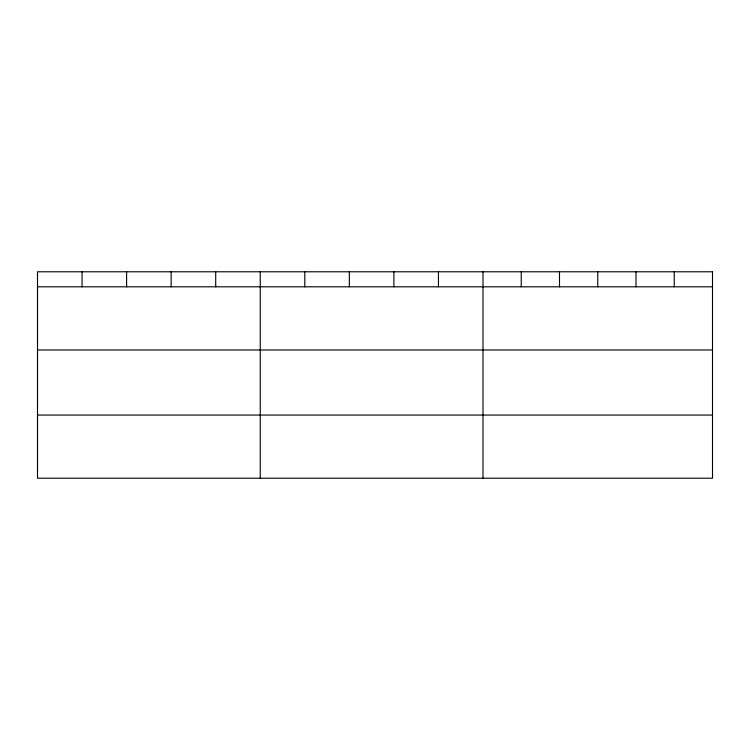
<?xml version="1.0" encoding="UTF-8"?>
<svg xmlns="http://www.w3.org/2000/svg" width="750" height="750" viewBox="0 0 750 750"><rect width="100%" height="100%" fill="white"/><g stroke="black" fill="none" stroke-linecap="round" stroke-linejoin="round"><path stroke-width="1.12" d="M37.5 286.809L712.5 286.809M37.5 349.978L712.5 349.978M37.5 415.05L712.5 415.05M674.25 271.781L674.25 286.809M636 271.781L636 286.809M597.75 271.781L597.75 286.809M559.5 271.781L559.5 286.809M521.25 271.781L521.25 286.809M483 271.781L483 478.219M438.45 271.781L438.45 286.809M393.9 271.781L393.9 286.809M349.35 271.781L349.35 286.809M304.8 271.781L304.8 286.809M260.25 271.781L260.25 478.219M215.7 271.781L215.7 286.809M171.15 271.781L171.15 286.809M126.6 271.781L126.6 286.809M82.05 271.781L82.05 286.809M712.5 271.781L37.5 271.781L37.5 478.219L712.5 478.219L712.5 271.781"/></g></svg>
